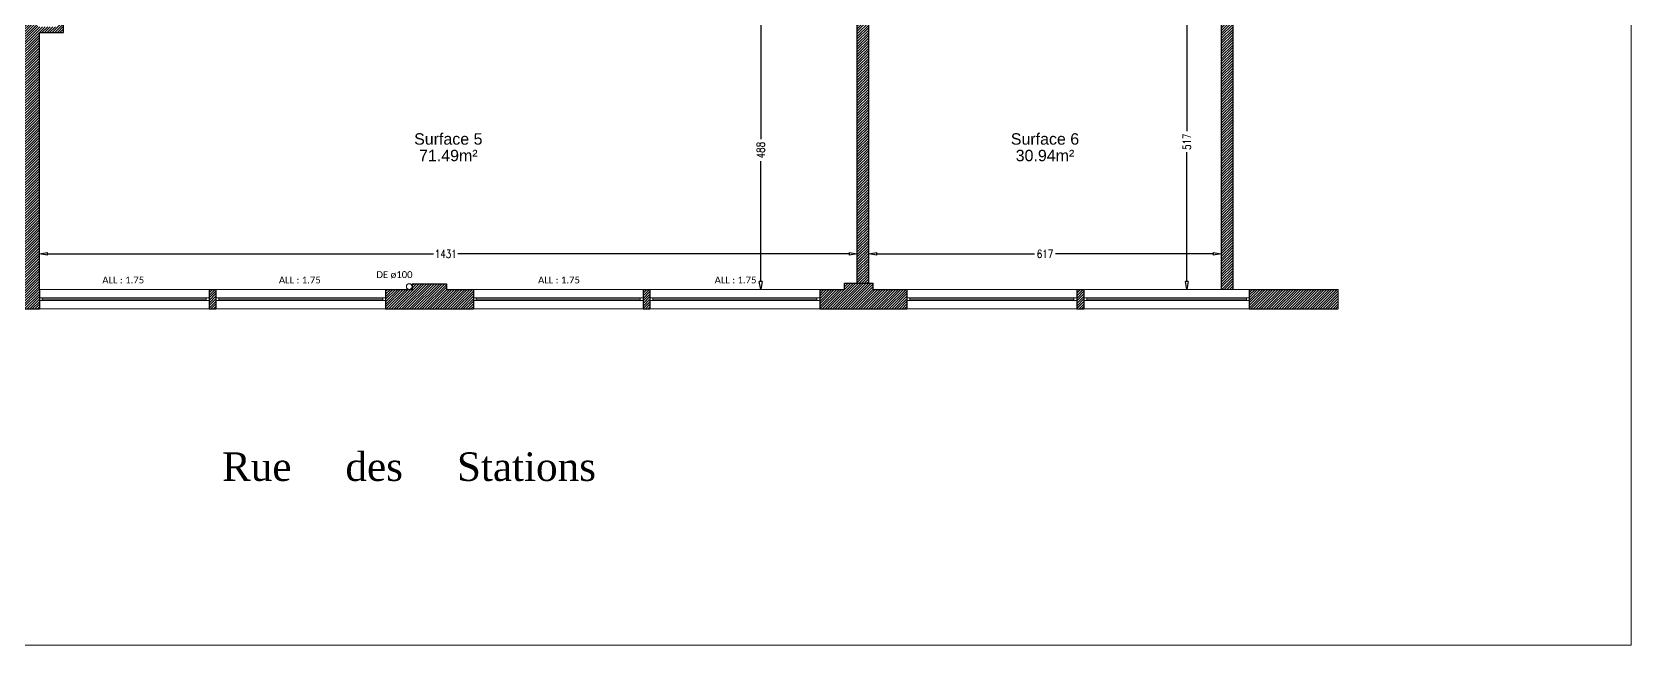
# Model space of a CAD drawing. Header units: millimetres. Extents: x -14819 to 43195, y -10328 to 20814.
# Drawn here: x 7473 to 10272, y 4294 to 5368 of the extents above; entities that cross this region are included whole.
import ezdxf
from ezdxf.enums import TextEntityAlignment as Align

# ---------------------------------------------------------------- set-up
doc = ezdxf.new("R2010")
doc.units = ezdxf.units.MM
doc.header["$PDMODE"] = 3
doc.linetypes.add('Chemin', pattern=[0.5, 0.3, -0.2])
for name, color, linetype, lineweight in [('05 - Menuiserie', 150, 'Continuous', 5), ('41 - Côtes Intérieures', 71, 'Continuous', 9), ('59 - TxT', 120, 'Continuous', 0), ('_cadre100', 7, 'Continuous', 15), ('MA_assainissement', 30, 'Continuous', 13), ('Menuiserie_cps', 7, 'Continuous', 15), ('MR_topo', 7, 'Continuous', 5), ('Mur_coupe', 7, 'Continuous', 25), ('Mur_vu', 8, 'Continuous', 18)]:
    doc.layers.add(name, color=color, linetype=linetype, lineweight=lineweight)
doc.layers.add('10 - Hachures', color=7, linetype='Continuous', lineweight=18, true_color=0x646464)
doc.layers.add('_mur_fantome', color=2, linetype='Continuous', lineweight=0, plot=False)
doc.styles.add('CR_Cot', font='simplex.shx', dxfattribs={"width": 0.8})
doc.styles.add('Dutch', font='dutch.ttf')
doc.styles.add('Legend', font='calibri.ttf')
doc.styles.get("Standard").update_dxf_attribs({"font": 'arial.ttf'})
doc.dimstyles.get("Standard").update_dxf_attribs({"dimtxt": 14, "dimasz": 14, "dimexe": 0.18, "dimexo": 0.0625, "dimgap": 5, "dimtad": 0, "dimtoh": 1, "dimdec": 0, "dimzin": 0, "dimdsep": 46, "dimtxsty": 'CR_Cot', "dimblk": 'CLOSEDBLANK', "dimcen": 0, "dimse1": 1, "dimse2": 1, "dimadec": 0, "dimazin": 0, "dimtfac": 1, "dimtdec": 0, "dimtofl": 0, "dimtmove": 0, "dimatfit": 3, "dimfxl": 1, "dimtolj": 1, "dimtzin": 0, "dimarcsym": 0})

# ---------------------------------------------------------------- blocks, each defined once
blk = doc.blocks.new('Fenetre_297')
blk.add_lwpolyline([(0.05, 0.05), (0.05, 0), (0, 0), (0, 0.05), (2.97, 0.05), (2.97, 0), (2.92, 0), (2.92, 0.05), (2.92, 0.025), (0.05, 0.025), (0.05, 0), (2.92, 0)])
blk = doc.blocks.new('_ClosedBlank')
at = {"color": 0, "linetype": 'ByBlock', "lineweight": -2}
for p, q in [((-1, 0.17), (0, 0)), ((-1, 0.17), (-1, -0.17)), ((0, 0), (-1, -0.17))]:
    blk.add_line(p, q, dxfattribs=at)
blk = doc.blocks.new('*D721')
at = {"layer": '41 - Côtes Intérieures', "color": 0, "lineweight": -2, "transparency": 16777216}
for p, q in [((7500.1, 4979), (8176, 4979)), ((8903.5, 4979), (8218.5, 4979))]:
    blk.add_line(p, q, dxfattribs=at)
at = {"layer": 'Defpoints', "color": 0, "transparency": 16777216}
for p in [(8917.5, 4979), (8917.5, 4945), (7486.1, 4916.8)]:
    blk.add_point(p, dxfattribs=at)
at = {"layer": '41 - Côtes Intérieures', "color": 0, "lineweight": -2, "transparency": 16777216, "xscale": 14, "yscale": 14, "zscale": 14, "rotation": 180}
blk.add_blockref('_ClosedBlank', (7486.1, 4979), dxfattribs=at)
at = {"layer": '41 - Côtes Intérieures', "color": 0, "lineweight": -2, "transparency": 16777216, "xscale": 14, "yscale": 14, "zscale": 14}
blk.add_blockref('_ClosedBlank', (8917.5, 4979), dxfattribs=at)
at = {"layer": '41 - Côtes Intérieures', "color": 0, "transparency": 16777216, "insert": (8197.3, 4979), "char_height": 14, "attachment_point": 5, "style": 'CR_Cot'}
blk.add_mtext('\\A1;1431', dxfattribs=at)
blk = doc.blocks.new('*D722')
at = {"layer": '41 - Côtes Intérieures', "color": 0, "lineweight": -2, "transparency": 16777216}
for p, q in [((8748.4, 5390.8), (8748.4, 5180.2)), ((8748.4, 4930.8), (8748.4, 5141.4))]:
    blk.add_line(p, q, dxfattribs=at)
at = {"layer": 'Defpoints', "color": 0, "transparency": 16777216}
for p in [(8748.4, 5404.8), (8912.5, 5404.8), (8895.1, 4916.8)]:
    blk.add_point(p, dxfattribs=at)
at = {"layer": '41 - Côtes Intérieures', "color": 0, "lineweight": -2, "transparency": 16777216, "xscale": 14, "yscale": 14, "zscale": 14}
for p, rotation in [((8748.4, 5404.8), 90), ((8748.4, 4916.8), 270)]:
    blk.add_blockref('_ClosedBlank', p, dxfattribs=dict(at, rotation=rotation))
at = {"layer": '41 - Côtes Intérieures', "color": 0, "transparency": 16777216, "insert": (8748.4, 5160.8), "char_height": 14, "attachment_point": 5, "rotation": 90, "style": 'CR_Cot'}
blk.add_mtext('\\A1;488', dxfattribs=at)
blk = doc.blocks.new('*D723')
at = {"layer": '41 - Côtes Intérieures', "color": 0, "lineweight": -2, "transparency": 16777216}
for p, q in [((8951.5, 4979), (9227.6, 4979)), ((9540.5, 4979), (9264.3, 4979))]:
    blk.add_line(p, q, dxfattribs=at)
at = {"layer": 'Defpoints', "color": 0, "transparency": 16777216}
for p in [(9554.5, 4979), (8937.5, 4927.8), (9554.5, 4927.8)]:
    blk.add_point(p, dxfattribs=at)
at = {"layer": '41 - Côtes Intérieures', "color": 0, "lineweight": -2, "transparency": 16777216, "xscale": 14, "yscale": 14, "zscale": 14, "rotation": 180}
blk.add_blockref('_ClosedBlank', (8937.5, 4979), dxfattribs=at)
at = {"layer": '41 - Côtes Intérieures', "color": 0, "lineweight": -2, "transparency": 16777216, "xscale": 14, "yscale": 14, "zscale": 14}
blk.add_blockref('_ClosedBlank', (9554.5, 4979), dxfattribs=at)
at = {"layer": '41 - Côtes Intérieures', "color": 0, "transparency": 16777216, "insert": (9246, 4979), "char_height": 14, "attachment_point": 5, "style": 'CR_Cot'}
blk.add_mtext('\\A1;617', dxfattribs=at)
blk = doc.blocks.new('*D724')
at = {"layer": '41 - Côtes Intérieures', "color": 0, "lineweight": -2, "transparency": 16777216}
for p, q in [((9494.2, 5419.9), (9494.2, 5193.7)), ((9494.2, 4930.8), (9494.2, 5157))]:
    blk.add_line(p, q, dxfattribs=at)
at = {"layer": 'Defpoints', "color": 0, "transparency": 16777216}
for p in [(9494.2, 5433.9), (9554.5, 5433.9), (9554.5, 4916.8)]:
    blk.add_point(p, dxfattribs=at)
at = {"layer": '41 - Côtes Intérieures', "color": 0, "lineweight": -2, "transparency": 16777216, "xscale": 14, "yscale": 14, "zscale": 14}
for p, rotation in [((9494.2, 5433.9), 90), ((9494.2, 4916.8), 270)]:
    blk.add_blockref('_ClosedBlank', p, dxfattribs=dict(at, rotation=rotation))
at = {"layer": '41 - Côtes Intérieures', "color": 0, "transparency": 16777216, "insert": (9494.2, 5175.4), "char_height": 14, "attachment_point": 5, "rotation": 90, "style": 'CR_Cot'}
blk.add_mtext('\\A1;517', dxfattribs=at)

msp = doc.modelspace()

# ---------------------------------------------------------------- hatches: boundary and pattern name
at = {"layer": '10 - Hachures', "lineweight": 18}
h = msp.add_hatch(dxfattribs=at)
h.set_pattern_fill('ANSI31', color=256)
h.paths.add_polyline_path([(9250.44, 6495.84), (9185.44, 6495.84), (9185.44, 6456.34), (9226.44, 6456.34), (9226.44, 6174.34), (9183.44, 6174.34), (9183.44, 6048.34), (9226.44, 6048.34), (9226.44, 5936.34), (9213.44, 5936.34), (9213.44, 5931.34), (9208.44, 5931.34), (9208.44, 5910.84), (9230.44, 5910.84), (9230.44, 5426.84), (9150.44, 5426.84), (9150.44, 5404.84), (9230.44, 5404.84), (9230.44, 5383.84), (9250.44, 5383.84), (9250.44, 5433.9), (9554.46, 5433.9), (9554.46, 4916.84), (9574.46, 4916.84), (9574.46, 5453.9), (9250.44, 5453.9)])
h.paths.add_polyline_path([(9226.44, 6055.34), (9190.44, 6055.34), (9190.44, 6167.34), (9226.44, 6167.34)], flags=16)
h = msp.add_hatch(dxfattribs=at)
h.set_pattern_fill('ANSI31', color=256)
h.paths.add_polyline_path([(7443.44, 4916.84), (7325.75, 4916.84), (7325.75, 4882.84), (7486.09, 4882.84), (7486.09, 4916.84), (7486.09, 5366.84), (7528.44, 5366.84), (7528.44, 5434.38), (7483.44, 5434.84), (7483.44, 6041.84), (7498.44, 6041.84), (7498.44, 6063.84), (7481.44, 6063.84), (7481.44, 6074.97), (7443.44, 6074.97), (7443.44, 6039.84), (7299.44, 6039.84), (7299.44, 6069.84), (7292.44, 6069.84), (7292.44, 6039.84), (7191.44, 6039.84), (7191.44, 5939.84), (7198.44, 5939.84), (7198.44, 6032.84), (7443.44, 6032.84), (7443.44, 6028.84), (7451.44, 6028.84), (7451.44, 5958.84), (7443.44, 5958.84), (7443.44, 5764.84), (7198.44, 5764.84), (7198.44, 5864.84), (7191.44, 5864.84), (7191.44, 5757.84), (7443.44, 5757.84), (7443.44, 5409.84)])
h.paths.add_polyline_path([(7483.44, 5376.82), (7483.44, 5426.82), (7518.44, 5426.48), (7518.44, 5376.84), (7483.44, 5376.84)], flags=16)
h = msp.add_hatch(dxfattribs=at)
h.set_pattern_fill('ANSI31', color=256)
h.set_pattern_definition([(45, (1.3995, 0), (-2.245064, 2.245064), [])])
h.paths.add_polyline_path([(8937.46, 5404.84), (8917.46, 5404.84), (8917.46, 4927.84), (8937.46, 4927.84)])
h = msp.add_hatch(dxfattribs=at)
h.set_pattern_fill('ANSI31', color=256)
h.paths.add_polyline_path([(8245.68, 4916.84), (8198.44, 4916.84), (8198.44, 4926.84), (8138.44, 4926.84), (8138.44, 4916.84), (8092.09, 4916.84), (8092.09, 4882.84), (8245.68, 4882.84)])
h = msp.add_hatch(dxfattribs=at)
h.set_pattern_fill('ANSI31', color=256)
h.paths.add_polyline_path([(8945.06, 4916.84), (8945.06, 4927.84), (8895.06, 4927.84), (8895.06, 4916.84), (8851.68, 4916.84), (8851.68, 4882.84), (9004.46, 4882.84), (9004.46, 4916.84)])
h = msp.add_hatch(dxfattribs=at)
h.set_pattern_fill('ANSI31', color=256)
h.set_pattern_definition([(45, (2.9948, 0), (-2.245064, 2.245064), [])])
h.paths.add_polyline_path([(7795.09, 4916.84), (7783.09, 4916.84), (7783.09, 4882.84), (7795.09, 4882.84)], flags=17)
h = msp.add_hatch(dxfattribs=at)
h.set_pattern_fill('ANSI31', color=256)
h.paths.add_polyline_path([(8554.68, 4916.84), (8542.68, 4916.84), (8542.68, 4882.84), (8554.68, 4882.84)])
h = msp.add_hatch(dxfattribs=at)
h.set_pattern_fill('ANSI31', color=256)
h.paths.add_polyline_path([(9314.04, 4916.84), (9301.46, 4916.84), (9301.46, 4882.84), (9314.04, 4882.84)])
h = msp.add_hatch(dxfattribs=at)
h.set_pattern_fill('ANSI31', color=256)
h.paths.add_polyline_path([(9759.14, 4916.84), (9603.33, 4916.84), (9603.33, 4882.84), (9759.17, 4882.84)])

# ---------------------------------------------------------------- linework, layer by layer
at = {"layer": '05 - Menuiserie'}
msp.add_lwpolyline([(9319.04, 4902.34), (9319.04, 4897.34), (9314.04, 4897.34), (9314.04, 4902.34), (9603.33, 4902.34), (9603.33, 4897.34), (9598.33, 4897.34), (9598.33, 4902.34), (9598.33, 4899.84), (9319.04, 4899.84), (9319.04, 4897.34), (9598.33, 4897.34)], dxfattribs=at)
at = {"layer": '_cadre100', "flags": 128}
msp.add_lwpolyline([(6071.5, 4294.08), (10271.5, 4294.08), (10271.5, 7264.08), (6071.5, 7264.08)], close=True, dxfattribs=at)
at = {"layer": '_mur_fantome', "flags": 128}
for points in [[(9574.46, 4916.84), (9554.46, 4916.84)], [(9759.14, 4916.84), (9759.17, 4883.18)]]:
    msp.add_lwpolyline(points, dxfattribs=at)
at = {"layer": 'MA_assainissement'}
msp.add_circle((8133.44, 4921.84), 5, dxfattribs=at)
at = {"layer": 'Mur_coupe'}
for p, q in [((9554.46, 5433.9), (9554.46, 4916.84)), ((9574.46, 5453.9), (9574.46, 4916.84))]:
    msp.add_line(p, q, dxfattribs=at)
at = {"layer": 'Mur_coupe', "elevation": -195, "flags": 128}
for points in [[(7528.44, 5366.84), (7528.44, 5426.38)], [(8895.06, 4916.84), (8895.06, 4927.84)], [(8895.06, 4916.84), (8895.06, 4927.84)]]:
    msp.add_lwpolyline(points, dxfattribs=at)
at = {"layer": 'Mur_coupe', "flags": 128}
for points in [[(8917.46, 4927.84), (8917.46, 5404.85)], [(8937.46, 4927.84), (8937.46, 5404.84)], [(7486.09, 5366.84), (7528.44, 5366.84)], [(7486.09, 4916.84), (7486.09, 5366.84)], [(8138.44, 4926.84), (8198.44, 4926.84)], [(8138.44, 4926.84), (8138.44, 4916.84)], [(8198.44, 4926.84), (8198.44, 4916.84)], [(8895.06, 4927.84), (8945.06, 4927.84)], [(8895.06, 4927.84), (8916.47, 4927.84)], [(8931.47, 4927.84), (8945.06, 4927.84)], [(8945.06, 4916.84), (8945.06, 4927.84)], [(8945.06, 4916.84), (8945.06, 4927.84)], [(7486.09, 4916.84), (7486.09, 4882.84)], [(7783.09, 4916.84), (7795.09, 4916.84)], [(7783.09, 4916.84), (7783.09, 4882.84)], [(7795.09, 4916.84), (7795.09, 4882.84)], [(8092.09, 4916.84), (8138.44, 4916.84)], [(8092.09, 4916.84), (8092.09, 4882.84)], [(8198.44, 4916.84), (8245.68, 4916.84)], [(8245.68, 4916.84), (8245.68, 4882.84)], [(8542.68, 4916.84), (8554.68, 4916.84)], [(8542.68, 4916.84), (8542.68, 4882.84)], [(8554.68, 4916.84), (8554.68, 4882.84)], [(8851.68, 4916.84), (8895.06, 4916.84)], [(8851.68, 4916.84), (8851.68, 4882.84)], [(8945.06, 4916.84), (9004.46, 4916.84)], [(9004.46, 4916.84), (9004.46, 4882.84)], [(9301.46, 4916.84), (9314.04, 4916.84)], [(9301.46, 4916.84), (9301.46, 4882.84)], [(9314.04, 4916.84), (9314.04, 4882.84)], [(9603.33, 4916.84), (9759.14, 4916.84)], [(9603.33, 4916.84), (9603.33, 4882.84)], [(7325.75, 4882.84), (7486.09, 4882.84)], [(7783.09, 4882.84), (7795.09, 4882.84)], [(8092.09, 4882.84), (8245.68, 4882.84)], [(8542.68, 4882.84), (8554.68, 4882.84)], [(8851.68, 4882.84), (9004.46, 4882.84)], [(9301.46, 4882.84), (9314.04, 4882.84)], [(9603.33, 4882.84), (9759.14, 4882.84)]]:
    msp.add_lwpolyline(points, dxfattribs=at)
at = {"layer": 'Mur_vu', "flags": 128}
for points in [[(7783.09, 4916.84), (7486.09, 4916.84)], [(8092.09, 4916.84), (7795.09, 4916.84)], [(8542.68, 4916.84), (8245.68, 4916.84)], [(8851.68, 4916.84), (8554.68, 4916.84)], [(9301.46, 4916.84), (9004.46, 4916.84)], [(9603.33, 4916.84), (9314.04, 4916.84)], [(7486.09, 4882.84), (7783.09, 4882.84)], [(7795.09, 4882.84), (8092.09, 4882.84)], [(8245.68, 4882.84), (8542.68, 4882.84)], [(8554.68, 4882.84), (8851.68, 4882.84)], [(9004.46, 4882.84), (9301.46, 4882.84)], [(9314.04, 4882.84), (9603.33, 4882.84)]]:
    msp.add_lwpolyline(points, dxfattribs=at)

# ---------------------------------------------------------------- block references
at = {"layer": '05 - Menuiserie', "xscale": 100, "yscale": 100, "zscale": 100}
for p in [(7486.09, 4897.34), (7795.09, 4897.34), (8245.68, 4897.34), (8554.68, 4897.34), (9004.46, 4897.34)]:
    msp.add_blockref('Fenetre_297', p, dxfattribs=at)

# ---------------------------------------------------------------- texts
at = {"layer": '59 - TxT', "linetype": 'Continuous'}
for s, p in [('Surface 5', (8201.77, 5170.34)), ('Surface 6', (9245.96, 5170.34)), ('71.49m²', (8201.77, 5141.34)), ('30.94m²', (9245.96, 5141.34))]:
    msp.add_text(s, height=20, dxfattribs=at).set_placement(p, align=Align.CENTER)
at = {"layer": 'MA_assainissement', "style": 'Legend'}
msp.add_text('DE ø100', height=12, rotation=360, dxfattribs=at).set_placement((8075.96, 4936.79))
at = {"layer": 'Menuiserie_cps', "linetype": 'Chemin', "ltscale": 0.1, "style": 'Legend'}
for p in [(7596.3, 4927.35), (7905.3, 4927.35), (8358.89, 4927.35), (8667.89, 4927.35)]:
    msp.add_text('ALL : 1.75', height=12, dxfattribs=at).set_placement(p)
at = {"layer": 'MR_topo', "insert": (7805.7, 4631.5), "char_height": 50, "attachment_point": 1, "rotation": 360, "style": 'Dutch'}
msp.add_mtext_dynamic_manual_height_columns('Rue     des     Stations', width=1566.6005, gutter_width=19369.12, heights=[0], dxfattribs=at)

# ---------------------------------------------------------------- dimensions: what is measured, and where the dimension line sits
at = {"layer": '41 - Côtes Intérieures'}
dim = msp.add_linear_dim(base=(9494.22, 5433.9), p1=(9554.46, 4916.84), p2=(9554.46, 5433.9), angle=90, dimstyle='Standard', dxfattribs=at)
dim.commit()
dim.dimension.update_dxf_attribs({"geometry": '*D724', "text_midpoint": (9494.22, 5175.37)})
dim = msp.add_linear_dim(base=(8748.4, 5404.84), p1=(8895.06, 4916.84), p2=(8912.46, 5404.84), angle=90, dimstyle='Standard', dxfattribs=at)
dim.commit()
dim.dimension.update_dxf_attribs({"geometry": '*D722', "text_midpoint": (8748.4, 5160.84), "dimtype": 160})
dim = msp.add_linear_dim(base=(8917.46, 4978.96), p1=(7486.09, 4916.84), p2=(8917.46, 4944.99), dimstyle='Standard', dxfattribs=at)
dim.commit()
dim.dimension.update_dxf_attribs({"geometry": '*D721', "text_midpoint": (8197.27, 4978.96), "dimtype": 160})
dim = msp.add_linear_dim(base=(9554.46, 4978.96), p1=(8937.46, 4927.84), p2=(9554.46, 4927.84), dimstyle='Standard', dxfattribs=at)
dim.commit()
dim.dimension.update_dxf_attribs({"geometry": '*D723', "text_midpoint": (9245.96, 4978.96)})

doc.saveas('drawing.dxf')
